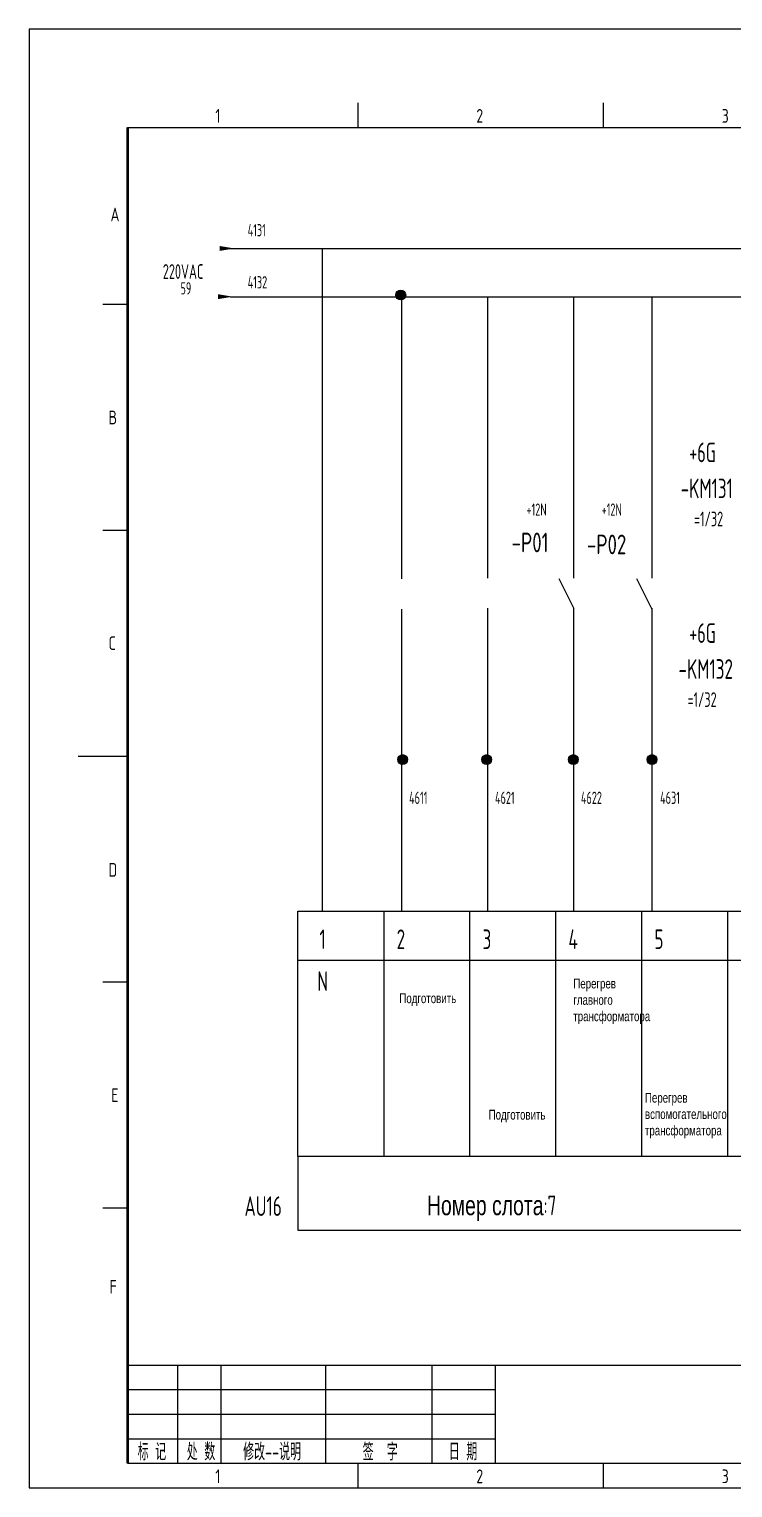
# Model space of a CAD drawing. Extents: x 590 to 9605, y -3741 to 975.
# Drawn here: x 3617 to 3760.3, y -1946.5 to -1649.5 of the extents above; entities that cross this region are included whole.
import ezdxf
from ezdxf.enums import TextEntityAlignment as Align

# ---------------------------------------------------------------- set-up
doc = ezdxf.new("R2010")
doc.units = 0
doc.header["$LTSCALE"] = 2
doc.header["$MEASUREMENT"] = 0
for name, pattern in [('DASHED2', [0.375, 0.25, -0.125]), ('DIVIDE', [1.25, 0.5, -0.25, 0, -0.25, 0, -0.25]), ('HIDDEN', [0.375, 0.25, -0.125])]:
    doc.linetypes.add(name, pattern=pattern)
doc.layers.get('0').update_dxf_attribs({"linetype": 'CONTINUOUS'})
for name, color, linetype in [('01', 7, 'CONTINUOUS'), ('CONTINUOUS', 7, 'CONTINUOUS'), ('DIVIDE', 1, 'DIVIDE')]:
    doc.layers.add(name, color=color, linetype=linetype)
doc.styles.add('ROMAN', font='ROMANC.shx', dxfattribs={"width": 0.7, "height": 0.7})
doc.styles.add('ROMANS', font='romans', dxfattribs={"width": 0.67, "bigfont": 'hzlib'})
doc.styles.get("Standard").update_dxf_attribs({"font": 'isocp.shx', "width": 0.707, "bigfont": 'dfst.shx'})

msp = doc.modelspace()

# ---------------------------------------------------------------- hatches: boundary and pattern name
at = {"linetype": 'HIDDEN'}
h = msp.add_hatch(color=1, dxfattribs=at)
edge = h.paths.add_edge_path()
edge.add_arc((3692.69, -1703.63), 1, 0, 360)
h = msp.add_hatch(color=0, dxfattribs=at)
edge = h.paths.add_edge_path()
edge.add_arc((3693.06, -1798.22), 1, 0, 360)
h = msp.add_hatch(color=0, dxfattribs=at)
edge = h.paths.add_edge_path()
edge.add_arc((3710.19, -1798.22), 1, 0, 360)
h = msp.add_hatch(color=0, dxfattribs=at)
edge = h.paths.add_edge_path()
edge.add_arc((3727.85, -1798.22), 1, 0, 360)
h = msp.add_hatch(color=0, dxfattribs=at)
edge = h.paths.add_edge_path()
edge.add_arc((3743.84, -1798.22), 1, 0, 360)

# ---------------------------------------------------------------- linework, layer by layer
at = {"layer": '01', "color": 1, "linetype": 'ByBlock', "ltscale": 2}
for p, q in [((3657.95, -1694.15), (4007.88, -1694.15)), ((3657.95, -1703.97), (4007.88, -1703.97)), ((3689.21, -1829.06), (3689.21, -1879.06)), ((3706.71, -1829.06), (3706.71, -1879.06)), ((3724.21, -1829.06), (3724.21, -1879.06)), ((3741.71, -1829.06), (3741.71, -1879.06)), ((3759.21, -1829.06), (3759.21, -1879.06)), ((3671.71, -1839.06), (4004.21, -1839.06)), ((3671.71, -1879.06), (3671.71, -1894.06)), ((3671.71, -1894.06), (4004.21, -1894.06))]:
    msp.add_line(p, q, dxfattribs=at)
at = {"layer": '01', "linetype": 'ByBlock', "ltscale": 2}
for p, q in [((3692.85, -1704.05), (3692.85, -1761.41)), ((3710.35, -1704.05), (3710.35, -1761.27)), ((3727.85, -1704.05), (3727.85, -1761.27)), ((3743.84, -1704.05), (3743.84, -1761.27)), ((3692.85, -1767.57), (3692.85, -1829.05)), ((3710.35, -1767.38), (3710.35, -1829.05)), ((3727.85, -1767.38), (3727.85, -1829.05)), ((3743.84, -1767.38), (3743.84, -1829.05))]:
    msp.add_line(p, q, dxfattribs=at)
at = {"layer": '01', "color": 1, "linetype": 'ByBlock', "ltscale": 2}
msp.add_lwpolyline([(3671.71, -1829.06), (4004.21, -1829.06), (4004.21, -1879.06), (3671.71, -1879.06)], close=True, dxfattribs=at)
at = {"layer": 'CONTINUOUS', "color": 3}
for p, q in [((4037, -1649.5), (3617, -1649.5)), ((3617, -1649.5), (3617, -1946.5)), ((3617, -1946.5), (4037, -1946.5))]:
    msp.add_line(p, q, dxfattribs=at)
at = {"layer": 'CONTINUOUS', "linetype": 'Continuous'}
for p, q in [((3684, -1669.5), (3684, -1664.5)), ((3734, -1669.5), (3734, -1664.5)), ((3632, -1705.5), (3637, -1705.5)), ((3632, -1751.5), (3637, -1751.5)), ((3627, -1797.5), (3637, -1797.5)), ((3632, -1843.5), (3637, -1843.5)), ((3632, -1889.5), (3637, -1889.5)), ((3637, -1921.5), (4032, -1921.5)), ((3647.28, -1941.5), (3647.28, -1921.5)), ((3656.1, -1941.5), (3656.1, -1921.5)), ((3677.34, -1921.5), (3677.34, -1941.5)), ((3699, -1921.5), (3699, -1941.5)), ((3712, -1941.5), (3712, -1921.5)), ((3637, -1926.5), (3712, -1926.5)), ((3637, -1931.5), (3712, -1931.5)), ((3637, -1936.5), (3712, -1936.5)), ((3684, -1946.5), (3684, -1941.5)), ((3734, -1946.5), (3734, -1941.5))]:
    msp.add_line(p, q, dxfattribs=at)
at = {"layer": 'CONTINUOUS'}
for p, q in [((3637, -1669.5), (4032, -1669.5)), ((3728.01, -1767.53), (3724.94, -1761.4)), ((3743.84, -1767.53), (3740.78, -1761.4)), ((3637, -1941.5), (4032, -1941.5))]:
    msp.add_line(p, q, dxfattribs=at)
at = {"layer": 'CONTINUOUS', "lineweight": 50}
msp.add_line((3637, -1669.5), (3637, -1941.5), dxfattribs=at)
at = {"layer": 'CONTINUOUS', "color": 0, "linetype": 'Continuous', "ltscale": 2}
msp.add_line((3676.66, -1694.15), (3676.66, -1829.06), dxfattribs=at)
at = {"layer": 'CONTINUOUS', "color": 1}
msp.add_line((3692.69, -1703.67), (3692.69, -1703.67), dxfattribs=at)
msp.add_circle((3692.69, -1703.63), 1, dxfattribs=at)
at = {"layer": 'CONTINUOUS'}
for centre in [(3693.06, -1798.22), (3710.19, -1798.22), (3727.85, -1798.22), (3743.84, -1798.22)]:
    msp.add_circle(centre, 1, dxfattribs=at)
at = {"layer": 'DIVIDE', "color": 1}
for points in [[(3655.79, -1693.65), (3655.79, -1694.65), (3658.79, -1694.15)], [(3655.43, -1703.47), (3655.43, -1704.47), (3658.43, -1703.97)]]:
    msp.add_solid(points, dxfattribs=at)

# ---------------------------------------------------------------- texts
at = {"layer": 'CONTINUOUS', "linetype": 'Continuous', "style": 'ROMAN', "width": 0.7}
for s, p in [('1', (3654.92, -1668.56)), ('2', (3708.08, -1668.56)), ('3', (3758.06, -1668.56)), ('A', (3633.56, -1688.65)), ('B', (3633.17, -1729.97)), ('C', (3633.17, -1775.91)), ('D', (3633.17, -1822.08)), ('E', (3633.73, -1867.97)), ('F', (3633.38, -1906.97)), ('1', (3654.92, -1945.56)), ('2', (3708.08, -1945.56)), ('3', (3758.06, -1945.56))]:
    msp.add_text(s, height=2.8, dxfattribs=at).set_placement(p)
at = {"layer": 'CONTINUOUS', "color": 1}
for s, height, width, p in [('4131', 2.5, 0.67, (3661.5, -1691.68)), ('220VAC', 3, 0.67, (3644.22, -1700.35)), ('4132', 2.5, 0.67, (3661.5, -1702.29)), ('+6G', 4, 0.67, (3751.43, -1737.68)), ('-KM131', 4, 0.707, (3749.69, -1745.01)), ('=1/32', 3, 0.67, (3752.42, -1750.73)), ('+6G', 4, 0.67, (3751.43, -1774.47)), ('-KM132', 4, 0.707, (3749.25, -1781.79)), ('=1/32', 3, 0.67, (3751.09, -1787.51)), ('2', 4, 0.707, (3691.84, -1836.81)), ('3', 4, 0.707, (3709.34, -1836.81)), ('4', 4, 0.707, (3726.84, -1836.81)), ('5', 4, 0.707, (3744.34, -1836.81))]:
    msp.add_text(s, height=height, dxfattribs=dict(at, width=width)).set_placement(p)
at = {"layer": 'CONTINUOUS', "color": 7, "width": 0.67}
for s, p in [('59', (3647.82, -1703.52)), ('+12N', (3718.3, -1748.57)), ('+12N', (3733.6, -1748.57)), ('4611', (3694.38, -1807.26)), ('4621', (3711.88, -1807.26)), ('4622', (3729.38, -1807.26)), ('4631', (3745.51, -1807.26))]:
    msp.add_text(s, height=2.5, dxfattribs=at).set_placement(p)
at = {"layer": 'CONTINUOUS', "style": 'ROMANS', "width": 0.67}
for s, p in [('-P01', (3715.26, -1756.02)), ('-P02', (3730.6, -1756.42))]:
    msp.add_text(s, height=4, dxfattribs=at).set_placement(p)
at = {"layer": 'CONTINUOUS', "color": 0, "linetype": 'Continuous', "ltscale": 2, "width": 0.707}
for s, p in [('1', (3676.11, -1836.81)), ('N', (3675.69, -1845.35))]:
    msp.add_text(s, height=4, dxfattribs=at).set_placement(p)
at = {"layer": 'CONTINUOUS', "color": 0, "width": 0.707}
msp.add_text('AU16', height=4, dxfattribs=at).set_placement((3660.86, -1891.15))
at = {"layer": 'CONTINUOUS', "width": 0.67}
for s, p in [('标 记', (3642, -1939)), ('处 数', (3652, -1939)), ('修改--说明', (3666.47, -1939)), ('签  字', (3688.5, -1939)), ('日 期', (3705.37, -1939))]:
    msp.add_text(s, height=3.5, dxfattribs=at).set_placement(p, align=Align.MIDDLE)
at = {"layer": 'CONTINUOUS', "linetype": 'DASHED2', "ltscale": 2, "char_height": 2, "width": 10.5166, "attachment_point": 1}
for s, insert in [('{\\fArial|b0|i0|c204|p34;Перегрев главного трансформатора}', (3727.83, -1842.82)), ('{\\fArial|b0|i0|c204|p34;Подготовить }', (3692.4, -1845.82)), ('{\\fArial|b0|i0|c204|p34;Перегрев вспомогательного трансформатора}', (3742.42, -1866.08)), ('{\\fArial|b0|i0|c204|p34;Подготовить }', (3710.59, -1869.53))]:
    msp.add_mtext(s, dxfattribs=dict(at, insert=insert))
at = {"layer": 'CONTINUOUS', "color": 0, "insert": (3698.02, -1889.6), "char_height": 4, "width": 130, "attachment_point": 4}
msp.add_mtext('{\\fArial|b0|i0|c204|p34;\\C256;Номер слота}:7', dxfattribs=at)

doc.saveas('drawing.dxf')
